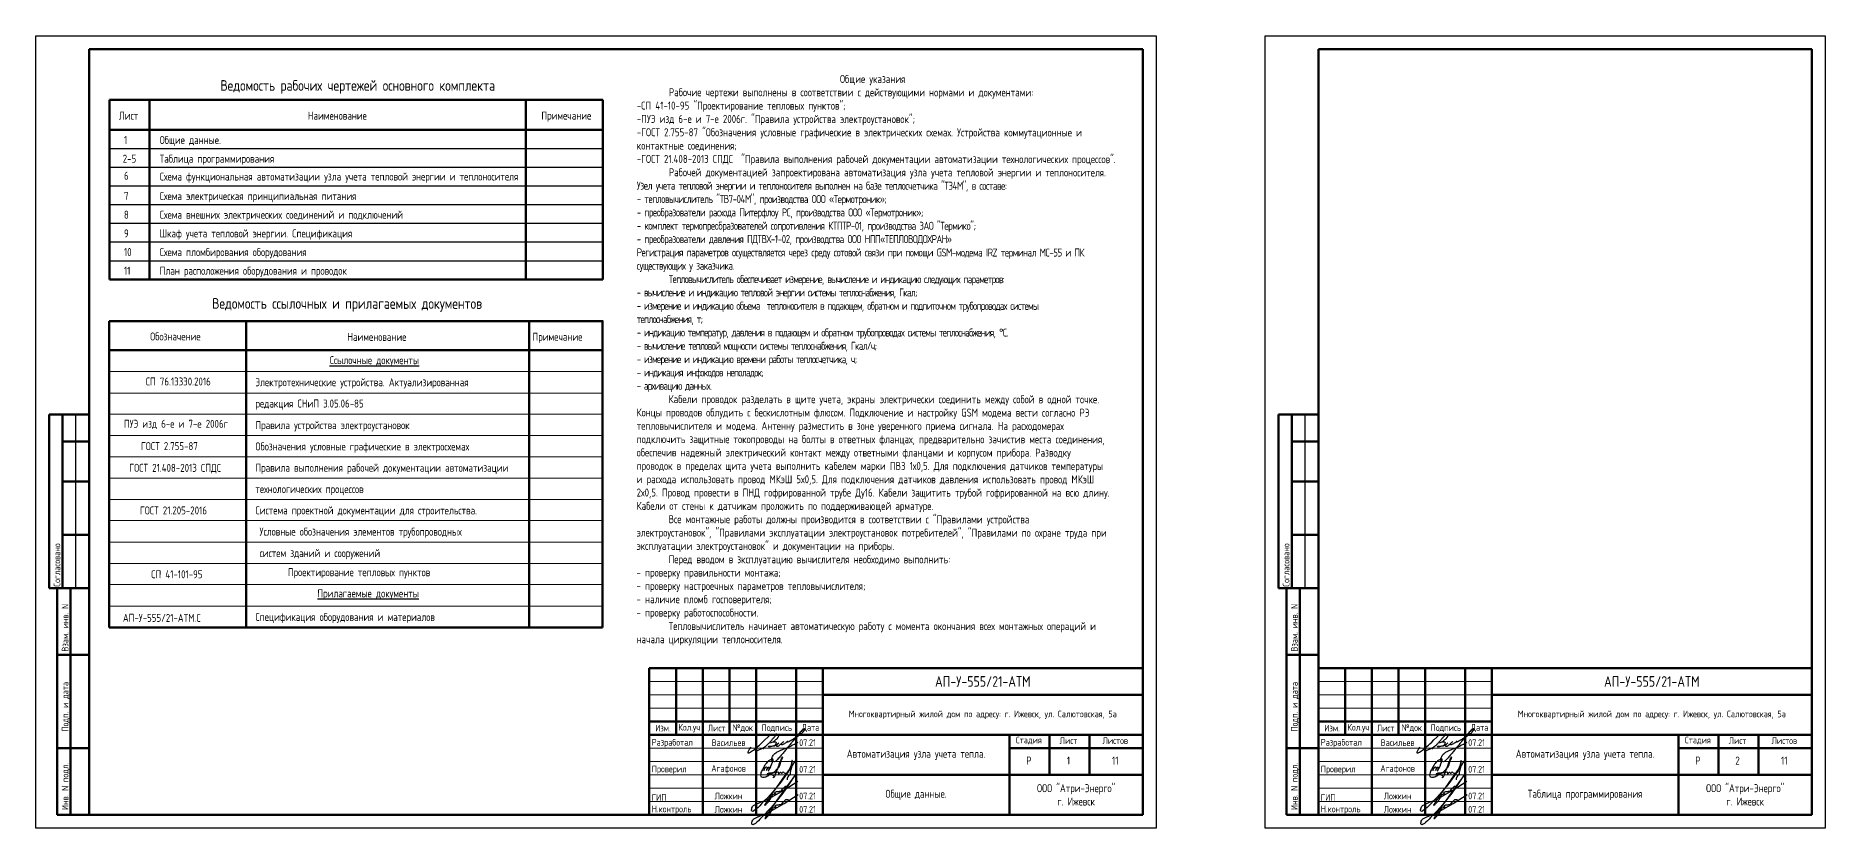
# Model space of a CAD drawing. Header units: millimetres. Extents: x -24312 to 142424, y -11214 to -5274.
# Drawn here: x 79169 to 92585, y -11214 to -5274 of the extents above; entities that cross this region are included whole.
import ezdxf
from ezdxf.enums import TextEntityAlignment as Align

# ---------------------------------------------------------------- set-up
doc = ezdxf.new("R2010")
doc.units = ezdxf.units.MM
doc.linetypes.add('K5LT_BASIC', pattern=[0])
doc.linetypes.add('K5LT_THIN', pattern=[0])
doc.layers.get('0').update_dxf_attribs({"color": 250})
for name, color, linetype, lineweight in [('0_Ном._пера__1', 7, 'Continuous', 5), ('0_Ном._пера__4', 7, 'Continuous', 50), ('P', 250, 'Continuous', 100)]:
    doc.layers.add(name, color=color, linetype=linetype, lineweight=lineweight)
doc.layers.add('LAYER0VIEW0', color=7, linetype='Continuous')
doc.styles.add('ГОСТ 2.304', font='')
doc.styles.add('ГостА', font='', dxfattribs={"height": 50})
doc.styles.get('ГОСТ 2.304').set_extended_font_data('GOST 2.304 type A')
doc.styles.get('ГостА').set_extended_font_data('GOST type A')

# ---------------------------------------------------------------- blocks, each defined once
blk = doc.blocks.new('A$C4EB2491E')
at = {"ltscale": 0.3}
for points, degree in [([(27, 135), (10, 108), (0, 94), (-1, 81), (7, 80), (28, 88), (75, 124), (123, 168), (216, 256)], 3), ([(75, 124), (72, 109), (72, 98), (76, 96), (89, 102), (100, 108), (116, 115), (131, 123), (140, 129), (153, 135), (166, 143), (181, 155), (191, 166), (212, 189), (230, 211), (246, 227), (261, 249), (269, 260)], 3), ([(238, 185), (256, 184), (261, 181), (262, 174), (259, 164), (249, 149), (236, 143), (206, 136), (193, 135), (187, 140), (195, 143), (205, 144), (214, 144), (231, 145), (246, 147), (260, 151), (286, 173)], 3), ([(258, 244), (279, 253), (287, 247), (286, 237), (284, 234), (270, 213), (241, 188), (238, 185), (234, 181), (206, 170)], 3), ([(361, 183), (381, 185), (390, 194), (435, 218), (480, 250), (509, 269), (529, 296), (527, 304), (518, 306), (484, 271), (458, 240), (424, 199), (404, 175), (381, 145), (365, 127), (338, 94), (313, 66), (292, 39), (256, 0), (236, -2), (220, 9), (221, 31), (231, 55), (258, 83), (287, 99), (310, 108), (332, 119), (371, 132), (399, 146), (441, 167), (462, 179)], 3), ([(264, 156), (261, 143), (273, 141), (287, 147), (295, 153), (312, 169), (324, 180), (333, 185), (333, 186)], 3), ([(307, 165), (311, 157), (316, 157), (326, 160), (340, 168), (358, 179), (372, 194)], 3), ([(166, 143), (140, 117)], 1)]:
    blk.add_open_spline(points, degree=degree, dxfattribs=at)
blk = doc.blocks.new('A$C0EED4A08')
at = {"lineweight": -2}
blk.add_open_spline([(21, 61), (22, 65), (23, 71), (33, 94), (25, 74), (32, 84), (36, 88), (44, 85), (42, 76), (40, 71), (35, 59), (40, 69), (42, 73), (45, 78), (48, 81), (51, 87), (59, 86), (56, 79), (55, 74), (53, 68), (52, 64), (48, 56), (55, 70), (60, 75), (65, 84), (72, 103), (95, 150), (63, 135), (50, 128), (40, 115), (29, 104), (20, 87), (10, 72), (2, 56), (-2, 41), (-5, 21), (15, 16), (36, 19), (60, 37), (88, 48), (105, 69), (127, 87), (134, 115), (140, 137), (151, 150), (146, 156), (141, 148), (138, 143), (134, 133), (131, 121), (123, 109), (119, 94), (114, 82), (110, 70), (106, 58), (101, 47), (99, 36), (93, 26), (93, 19), (82, 9), (92, 25), (78, 31), (68, 34), (56, 38), (48, 35), (39, 42), (50, 44), (56, 46), (62, 47), (69, 48), (77, 47), (84, 51), (92, 49), (100, 50), (108, 48), (114, 56), (120, 50), (119, 45), (118, 34), (127, 45), (132, 54), (137, 48), (142, 41), (146, 49), (152, 57), (157, 46), (171, 41), (189, 54), (196, 76), (207, 98), (210, 112), (217, 131), (210, 131), (209, 126), (210, 121), (208, 113), (208, 104), (208, 90), (206, 77), (203, 63), (197, 51), (203, 36), (182, 25), (179, 10), (178, 0)], degree=3, knots=[0, 0, 0, 0, 14.167194, 26.890754, 35.314392, 41.71436, 48.403337, 54.150711, 59.523492, 69.993822, 76.883495, 83.397454, 89.57598, 94.081517, 100.137054, 104.648788, 110.534043, 115.493961, 121.373327, 126.797914, 133.938197, 137.532955, 146.786799, 157.755729, 165.260393, 175.818679, 226.056962, 240.336611, 262.561771, 272.876484, 287.353537, 309.903384, 328.55104, 344.088105, 361.577216, 378.236769, 391.917028, 414.769459, 443.718804, 478.129909, 503.813264, 524.041038, 561.991008, 582.758455, 598.428883, 599.36325, 603.50078, 615.547993, 623.086606, 633.715246, 654.209645, 665.828887, 679.140989, 694.626301, 703.84956, 716.745925, 729.559612, 738.298125, 747.961274, 755.137825, 764.222563, 777.339173, 788.965562, 801.29066, 810.743379, 816.064539, 824.798882, 830.543276, 836.595448, 843.748837, 851.271103, 859.282141, 867.178556, 875.723493, 881.563983, 891.725366, 896.369877, 902.244552, 908.638358, 920.616836, 927.949916, 933.945368, 939.689414, 948.004643, 954.238626, 963.410453, 972.22617, 996.743911, 1017.877019, 1041.418789, 1065.997666, 1077.036801, 1078.444202, 1082.718227, 1088.858229, 1095.371672, 1107.7691, 1116.500316, 1135.9592, 1148.681173, 1158.604198, 1173.41822, 1190.005644, 1217.589276, 1217.589276, 1217.589276, 1217.589276], dxfattribs=at)
blk = doc.blocks.new('A$C34D362C5')
at = {"ltscale": 10}
for points, knots in [([(217, 299), (169, 222), (109, 126), (-99, -78), (-88, -16), (-62, 2), (61, 46), (163, 114), (255, 174)], [0, 0, 0, 0, 378.961016, 466.592226, 495.418146, 520.544535, 560.396751, 886.010372, 886.010372, 886.010372, 886.010372]), ([(246, 339), (99, 135), (-66, -92), (59, 45), (62, 79), (95, 83), (79, 67), (83, 94), (104, 99), (128, 98), (140, 114), (151, 124), (162, 140), (176, 138), (183, 136)], [0, 0, 0, 0, 394.18074, 438.533546, 481.486652, 491.046134, 501.356163, 513.672121, 536.487376, 564.707433, 579.283425, 593.152603, 611.287332, 631.336975, 631.336975, 631.336975, 631.336975])]:
    blk.add_open_spline(points, degree=3, knots=knots, dxfattribs=at)

msp = doc.modelspace()

# ---------------------------------------------------------------- linework, layer by layer
at = {"linetype": 'K5LT_BASIC', "lineweight": 53}
for p, q in [((79569.183, -11113.68), (79569.183, -5373.68)), ((79569.183, -5373.68), (87469.183, -5373.68)), ((87469.183, -5373.68), (87469.183, -11113.68)), ((88785.282, -11113.68), (88785.282, -5373.68)), ((88785.282, -5373.68), (92485.282, -5373.68)), ((92485.282, -5373.68), (92485.282, -11113.68)), ((79721.247, -5754.413), (83421.247, -5754.413)), ((79721.247, -5754.413), (79721.247, -7099.349)), ((80020.529, -5754.413), (80020.529, -7099.349)), ((82843.927, -5754.413), (82843.927, -7099.349)), ((83421.247, -5754.413), (83421.247, -7099.349)), ((79721.247, -5979.349), (83421.247, -5979.349)), ((79721.247, -7099.349), (83421.247, -7099.349)), ((79269.183, -9413.68), (79269.183, -8113.68)), ((79569.183, -8113.68), (79269.183, -8113.68)), ((79369.183, -9413.68), (79369.183, -8113.68)), ((88485.282, -9413.68), (88485.282, -8113.68)), ((88785.282, -8113.68), (88485.282, -8113.68)), ((88585.282, -9413.68), (88585.282, -8113.68)), ((79569.183, -8313.68), (79369.183, -8313.68)), ((88785.282, -8313.68), (88585.282, -8313.68)), ((79569.183, -8613.68), (79369.183, -8613.68)), ((88785.282, -8613.68), (88585.282, -8613.68)), ((79569.183, -9013.68), (79369.183, -9013.68)), ((88785.282, -9013.68), (88585.282, -9013.68)), ((79569.183, -9413.68), (79269.183, -9413.68)), ((79329.183, -11113.68), (79329.183, -9413.68)), ((79569.183, -9413.68), (79329.183, -9413.68)), ((79429.183, -11113.68), (79429.183, -9413.68)), ((88785.282, -9413.68), (88485.282, -9413.68)), ((88545.282, -11113.68), (88545.282, -9413.68)), ((88785.282, -9413.68), (88545.282, -9413.68)), ((88645.282, -11113.68), (88645.282, -9413.68)), ((79569.183, -9913.68), (79329.183, -9913.68)), ((88785.282, -9913.68), (88545.282, -9913.68)), ((79569.183, -10613.68), (79329.183, -10613.68)), ((88785.282, -10613.68), (88545.282, -10613.68)), ((79569.183, -11113.68), (79329.183, -11113.68)), ((88785.282, -11113.68), (88545.282, -11113.68))]:
    msp.add_line(p, q, dxfattribs=at)
at = {"color": 7}
for p, q in [((79721.247, -6399.349), (83421.247, -6399.349)), ((79721.247, -6539.349), (83421.247, -6539.349)), ((79721.247, -6679.349), (83421.247, -6679.349)), ((79721.247, -6959.349), (83421.247, -6959.349))]:
    msp.add_line(p, q, dxfattribs=at)
for p, q in [((79469.183, -9413.68), (79469.183, -8113.68)), ((88685.282, -9413.68), (88685.282, -8113.68))]:
    msp.add_line(p, q)
at = {"linetype": 'Continuous'}
for points in [[(79169.183, -5273.68), (87569.183, -5273.68), (87569.183, -11213.68), (79169.183, -11213.68)], [(88385.282, -5273.68), (92585.282, -5273.68), (92585.282, -11213.68), (88385.282, -11213.68)]]:
    msp.add_lwpolyline(points, close=True, dxfattribs=at)
at = {"lineweight": 53, "ltscale": 0.3}
for points in [[(79718.579, -7412.546), (83418.579, -7412.546), (83418.579, -9709.726)], [(79718.579, -9709.726), (79718.579, -7412.546)], [(80747.466, -9709.726), (80747.466, -7412.546)], [(82868.46, -7412.546), (82868.46, -9709.726)], [(83418.579, -7630.982), (79718.579, -7630.982)], [(83418.579, -9709.726), (79718.579, -9709.726)]]:
    msp.add_lwpolyline(points, dxfattribs=at)
at = {"layer": '0_Ном._пера__1', "color": 7, "linetype": 'Continuous', "lineweight": 20}
for p, q in [((83769.183, -10113.68), (85069.183, -10113.68)), ((88785.282, -10113.68), (90085.282, -10113.68)), ((83769.183, -10213.68), (85069.183, -10213.68)), ((83769.183, -10313.68), (85069.183, -10313.68)), ((88785.282, -10213.68), (90085.282, -10213.68)), ((88785.282, -10313.68), (90085.282, -10313.68)), ((83769.183, -10613.68), (85069.183, -10613.68)), ((83769.183, -10713.68), (85069.183, -10713.68)), ((88785.282, -10613.68), (90085.282, -10613.68)), ((88785.282, -10713.68), (90085.282, -10713.68)), ((83769.183, -10813.68), (85069.183, -10813.68)), ((88785.282, -10813.68), (90085.282, -10813.68)), ((83769.183, -10913.68), (85069.183, -10913.68)), ((88785.282, -10913.68), (90085.282, -10913.68)), ((83769.183, -11013.68), (85069.183, -11013.68)), ((88785.282, -11013.68), (90085.282, -11013.68))]:
    msp.add_line(p, q, dxfattribs=at)
at = {"layer": '0_Ном._пера__4', "color": 7, "linetype": 'Continuous', "lineweight": 50}
for p, q in [((83769.183, -10013.68), (87469.183, -10013.68)), ((83769.183, -11113.68), (83769.183, -10013.68)), ((83969.183, -10013.68), (83969.183, -10513.68)), ((84169.183, -10013.68), (84169.183, -11113.68)), ((84369.183, -10013.68), (84369.183, -10513.68)), ((84569.183, -10013.68), (84569.183, -11113.68)), ((84869.183, -10013.68), (84869.183, -11113.68)), ((85069.183, -10013.68), (85069.183, -11113.68)), ((87469.183, -10013.68), (87469.183, -11113.68)), ((88785.282, -10013.68), (92485.282, -10013.68)), ((88785.282, -11113.68), (88785.282, -10013.68)), ((88985.282, -10013.68), (88985.282, -10513.68)), ((89185.282, -10013.68), (89185.282, -11113.68)), ((89385.282, -10013.68), (89385.282, -10513.68)), ((89585.282, -10013.68), (89585.282, -11113.68)), ((89885.282, -10013.68), (89885.282, -11113.68)), ((90085.282, -10013.68), (90085.282, -11113.68)), ((92485.282, -10013.68), (92485.282, -11113.68)), ((85069.183, -10213.68), (87469.183, -10213.68)), ((90085.282, -10213.68), (92485.282, -10213.68)), ((83769.183, -10413.68), (85069.183, -10413.68)), ((88785.282, -10413.68), (90085.282, -10413.68)), ((83769.183, -10513.68), (87469.183, -10513.68)), ((86469.183, -10513.68), (86469.183, -11113.68)), ((86769.183, -10513.68), (86769.183, -10813.68)), ((87069.183, -10513.68), (87069.183, -10813.68)), ((88785.282, -10513.68), (92485.282, -10513.68)), ((91485.282, -10513.68), (91485.282, -11113.68)), ((91785.282, -10513.68), (91785.282, -10813.68)), ((92085.282, -10513.68), (92085.282, -10813.68)), ((86469.183, -10613.68), (87469.183, -10613.68)), ((91485.282, -10613.68), (92485.282, -10613.68)), ((85069.183, -10813.68), (87469.183, -10813.68)), ((90085.282, -10813.68), (92485.282, -10813.68)), ((87469.183, -11113.68), (79569.183, -11113.68)), ((83769.183, -11113.68), (87469.183, -11113.68)), ((88785.282, -11113.68), (92485.282, -11113.68)), ((92485.282, -11113.68), (88785.282, -11113.68))]:
    msp.add_line(p, q, dxfattribs=at)
at = {"layer": 'LAYER0VIEW0', "color": 7, "linetype": 'K5LT_THIN'}
for p, q in [((79721.247, -6119.349), (83421.247, -6119.349)), ((79721.247, -6259.349), (83421.247, -6259.349)), ((79721.247, -6819.349), (83421.247, -6819.349))]:
    msp.add_line(p, q, dxfattribs=at)
at = {"layer": 'P', "color": 0, "linetype": 'Continuous', "lineweight": 18}
for points in [[(83418.579, -7789.408), (79718.579, -7789.408)], [(83418.579, -7951.435), (79718.579, -7951.435)], [(83418.579, -8111.062), (79718.579, -8111.062)], [(83418.579, -8270.688), (79718.579, -8270.688)], [(83418.579, -8430.315), (79718.579, -8430.315)], [(83418.579, -8589.941), (79718.579, -8589.941)], [(83418.579, -8749.567), (79718.579, -8749.567)], [(83418.579, -8907.994), (79718.579, -8907.994)], [(83418.579, -9068.82), (79718.579, -9068.82)], [(83418.579, -9229.647), (79718.579, -9229.647)], [(83418.579, -9388.073), (79718.579, -9388.073)], [(83418.579, -9548.9), (79718.579, -9548.9)]]:
    msp.add_lwpolyline(points, dxfattribs=at)

# ---------------------------------------------------------------- block references
at = {"ltscale": 0.3, "xscale": 0.81, "yscale": 0.81, "zscale": 0.81}
for p in [(84507.665, -10714.963), (89523.764, -10714.963)]:
    msp.add_blockref('A$C4EB2491E', p, dxfattribs=at)
at = {"ltscale": 10}
for p in [(84626.907, -11035.672), (89643.007, -11035.672), (84629.057, -11135.672), (89645.156, -11135.672)]:
    msp.add_blockref('A$C34D362C5', p, dxfattribs=at)
at = {"ltscale": 10, "xscale": 1.099999999999999, "yscale": 1.099999999999999, "zscale": 1.099999999999999}
for p in [(84606.172, -10850.248), (89622.271, -10850.248)]:
    msp.add_blockref('A$C0EED4A08', p, dxfattribs=at)

# ---------------------------------------------------------------- texts
at = {"color": 7, "style": 'ГОСТ 2.304'}
for s, height, p in [('Ведомость рабочих чертежей основного комплекта', 80, (80553.8, -5686.032)), ('Лист', 60, (79792.299, -5902.348)), ('Наименование', 60, (81208.216, -5902.348)), ('Примечание', 60, (82959.978, -5901.863)), ('1', 60, (79830.343, -6084.816)), ('Общие данные.', 60, (80097.864, -6084.816)), ('2-5', 60, (79820.765, -6224.816)), ('Таблица программирования', 60, (80097.864, -6224.816)), ('6', 60, (79830.343, -6352.533)), ('Схема функциональная автоматизации узла учета тепловой энергии и теплоносителя  ', 60, (80097.864, -6358.683)), ('7', 60, (79830.343, -6504.816)), ('Схема электрическая принципиальная питания', 60, (80097.864, -6504.816)), ('8', 60, (79830.343, -6644.816)), ('Схема внешних электрических соединений и подключений', 60, (80097.864, -6644.816)), ('9', 60, (79830.343, -6784.816)), ('Шкаф учета тепловой энергии. Спецификация ', 60, (80097.864, -6784.816)), ('10', 60, (79830.343, -6924.816)), ('Схема пломбирования оборудования', 60, (80097.864, -6924.816)), ('11', 60, (79830.343, -7064.816)), ('План расположения оборудования и проводок', 60, (80097.864, -7064.816))]:
    msp.add_text(s, height=height, dxfattribs=at).set_placement(p)
at = {"color": 0, "style": 'ГОСТ 2.304'}
for s, height, p in [('Ведомость ссылочных и прилагаемых документов', 80, (80491.85, -7319.929)), ('Обозначение', 60, (80026.895, -7557.332)), ('Наименование', 60, (81504.42, -7560.592)), ('Примечание', 60, (82893.458, -7559.793)), ('%%UСсылочные документы', 60, (81372.211, -7735.104)), ('СП 76.13330.2016', 60, (79993.154, -7895.103)), ('Электротехнические устройства. Актуализированная', 60, (80815.994, -7900.446)), ('редакция СНиП 3.05.06-85', 60, (80815.994, -8060.073)), ('ПУЭ изд 6-е и 7-е 2006г ', 60, (79830.195, -8212.061)), ('Правила устройства электроустановок', 60, (80815.994, -8222.1)), ('ГОСТ 2.755-87', 60, (79957.892, -8379.434)), ('Обозначения условные графические в электросхемах', 60, (80815.994, -8381.726)), ('ГОСТ 21.408-2013 СПДС ', 60, (79870.629, -8542.246)), ('Правила выполнения рабочей документации автоматизации', 60, (80815.994, -8541.353)), ('технологических процессов', 60, (80815.994, -8700.979)), (' ГОСТ 21.205-2016 ', 60, (79919.499, -8861.499)), ('Система проектной документации для строительства.  ', 60, (80815.994, -8860.605)), (' Условные обозначения элементов трубопроводных', 60, (80815.994, -9020.232)), (' систем зданий и сооружений ', 60, (80815.994, -9181.059)), ('СП 41-101-95', 60, (80034.634, -9340.025)), ('Проектирование тепловых пунктов', 60, (81059.163, -9324.649)), ('%%UПрилагаемые документы', 60, (81280.425, -9483.076)), ('АП-У-555/21-АТМ.С', 60, (79822.102, -9666.946)), ('Спецификация оборудования и материалов', 60, (80815.994, -9659.938))]:
    msp.add_text(s, height=height, rotation=359.9710104, dxfattribs=at).set_placement(p)
at = {"style": 'ГОСТ 2.304'}
for s, height, p in [('АП-У-555/21-АТМ', 80, (86269.183, -10113.68)), ('АП-У-555/21-АТМ', 80, (91285.282, -10113.68)), ('Изм.', 50, (83871.613, -10463.627)), ('Кол.уч', 50, (84069.183, -10463.68)), ('Лист', 50, (84273.444, -10463.627)), ('№док', 50, (84469.452, -10463.627)), ('Подпись', 50, (84724.719, -10463.627)), ('Дата', 50, (84977.706, -10463.627)), ('Изм.', 50, (88887.712, -10463.627)), ('Кол.уч', 50, (89085.282, -10463.68)), ('Лист', 50, (89289.543, -10463.627)), ('№док', 50, (89485.551, -10463.627)), ('Подпись', 50, (89740.818, -10463.627)), ('Дата', 50, (89993.806, -10463.627)), ('Стадия', 50, (86614.153, -10556.954)), ('Лист', 50, (86911.722, -10556.954)), ('Листов', 50, (87262.428, -10556.954)), ('Стадия', 50, (91630.253, -10556.954)), ('Лист', 50, (91927.821, -10556.954)), ('Листов', 50, (92278.527, -10556.954)), ('Р', 60, (86614.153, -10706.954)), ('1', 60, (86911.722, -10706.954)), ('11', 60, (87262.428, -10706.954)), ('Р', 60, (91630.253, -10706.954)), ('2', 60, (91927.821, -10706.954)), ('11', 60, (92278.527, -10706.954))]:
    msp.add_text(s, height=height, dxfattribs=at).set_placement(p, align=Align.MIDDLE)
at = {"char_height": 50, "width": 2400, "attachment_point": 5, "line_spacing_factor": 0.9, "style": 'ГОСТ 2.304'}
for insert in [(86269.183, -10363.68), (91285.282, -10363.68)]:
    msp.add_mtext('\\pxqc;{\\C0;Многоквартирный жилой дом по адресу: г. Ижевск, ул. Салютовская, 5а}', dxfattribs=dict(at, insert=insert))
at = {"char_height": 50, "style": 'ГОСТ 2.304'}
for s, insert, attachment_point in [('\\A1;Разработал', (83787.295, -10608.042), 7), ('\\A1;Васильев', (84363.209, -10572.006), 5), ('\\A1;07.21', (84892.472, -10597.006), 7), ('\\A1;Разработал', (88803.394, -10608.042), 7), ('\\A1;Васильев', (89379.309, -10572.006), 5), ('\\A1;07.21', (89908.571, -10597.006), 7), ('\\A1;Проверил', (83787.295, -10808.042), 7), ('\\A1;Агафонов', (84363.209, -10772.006), 5), ('\\A1;07.21', (84892.472, -10797.006), 7), ('\\A1;Проверил', (88803.394, -10808.042), 7), ('\\A1;Агафонов', (89379.309, -10772.006), 5), ('\\A1;07.21', (89908.571, -10797.006), 7), ('\\A1;ГИП', (83787.295, -11008.042), 7), ('\\A1;Ложкин', (84363.209, -10972.006), 5), ('\\A1;07.21', (84892.472, -10997.006), 7), ('\\A1;ГИП', (88803.394, -11008.042), 7), ('\\A1;Ложкин', (89379.309, -10972.006), 5), ('\\A1;07.21', (89908.571, -10997.006), 7), ('\\A1;Н.контроль', (83787.295, -11108.042), 7), ('\\A1;Ложкин', (84363.209, -11072.006), 5), ('\\A1;07.21', (84892.472, -11097.006), 7), ('\\A1;Н.контроль', (88803.394, -11108.042), 7), ('\\A1;Ложкин', (89379.309, -11072.006), 5), ('\\A1;07.21', (89908.571, -11097.006), 7)]:
    msp.add_mtext(s, dxfattribs=dict(at, insert=insert, attachment_point=attachment_point))
at = {"char_height": 60, "attachment_point": 5, "style": 'ГОСТ 2.304'}
for s, insert, width in [('\\pxsm1;Автоматизация узла учета тепла.', (85769.183, -10663.68), 1400), ('\\pxsm1;Автоматизация узла учета тепла.', (90785.282, -10663.68), 1400), ('{\\C7;Общие данные.}', (85769.183, -10963.68), 1400), ('\\pxsm1;ООО "Атри-Энерго"\\Pг. Ижевск', (86969.183, -10963.68), 1000), ('{\\C7;Таблица программирования}', (90785.282, -10963.68), 1400), ('\\pxsm1;ООО "Атри-Энерго"\\Pг. Ижевск', (91985.282, -10963.68), 1000)]:
    msp.add_mtext(s, dxfattribs=dict(at, insert=insert, width=width))
at = {"layer": '0_Ном._пера__1', "color": 7, "linetype": 'Continuous', "lineweight": 20, "style": 'ГОСТ 2.304'}
for s, p in [('Согласовано', (79352.602, -9403.68)), ('Согласовано', (88568.701, -9403.68)), ('Взам. инв. N', (79414.229, -9889.389)), ('Взам. инв. N', (88630.328, -9889.389)), ('Подп. и дата', (79414.229, -10489.389)), ('Подп. и дата', (88630.328, -10489.389)), ('Инв. N подл.', (79414.229, -11077.993)), ('Инв. N подл.', (88630.328, -11077.993))]:
    msp.add_text(s, height=50, rotation=90, dxfattribs=at).set_placement(p)
at = {"layer": 'P', "linetype": 'Continuous', "lineweight": 18, "insert": (83675.51, -5566.573), "char_height": 60, "width": 3536.6605, "attachment_point": 1, "rotation": 359.9710104, "style": 'ГостА'}
msp.add_mtext('\\pxqc;Общие указания\\P\\pq*;^IРабочие чертежи выполнены в соответствии с действующими нормами и документами:\\P-СП 41-10-95 "Проектирование тепловых пунктов";\\P-ПУЭ изд 6-е и 7-е 2006г. "Правила устройства электроустановок";\\P-ГОСТ 2.755-87 "Обозначения условные графические в электрических схемах. Устройства коммутационные и контактные соединения;\\P-ГОСТ 21.408-2013 СПДС  "Правила выполнения рабочей документации автоматизации технологических процессов".\\P^IРабочей документацией запроектирована автоматизация узла учета тепловой энергии и теплоносителя. {\\fGOST 2.304 type A|b0|i0|c204|p34;\\T0.9;Узел учета тепловой энергии и теплоносителя выполнен на базе теплосчетчика "Т34М", в составе: \\P\\pt22;- тепловычислитель "ТВ7-04М", производства ООО «Термотроник»;\\P\\A1;- преобразователи расхода Питерфлоу РС, производства ООО \\A0;«Термотроник»\\A1;;\\P- комплект термопреобразователей сопротивления КТПТР-01, производства ЗАО "Термико";\\P\\pt1.1;- преобразователи давления ПДТВХ-1-02, \\A0;производства ООО НПП«ТЕПЛОВОДОХРАН»\\A1;\\P\\pt0;\\A0;Регистрация параметров осуществляется через среду сотовой связи при помощи GSM-модема IRZ терминал МС-55 и ПК существующих у заказчика.\\T0.85;\\P^IТепловычислитель обеспечивает измерение, вычисление и индикацию следующих параметров:\\P\\pt1.1;- вычисление и индикацию тепловой энергии системы теплоснабжения, Гкал;\\P- измерение и индикацию объема  теплоносителя в подающем, обратном и подпиточном трубопроводах системы\\Pтеплоснабжения, т;\\P- индикацию температур, давления в подающем и обратном трубопроводах системы теплоснабжения, \\fISOCPEUR|b0|i0|c204|p34;%%D\\fGOST type A|b0|i0|c204|p34;С.\\P- вычисление тепловой мощности системы теплоснабжения, Гкал/ч;\\P- измерение и индикацию времени работы теплосчетчика, ч;\\P- индикация инфокодов неполадок; \\P\\ptz;- архивацию данных. }\\P{\\fGOST 2.304 type A|b0|i0|c204|p34;^IКабели проводок разделать в щите учета, экраны электрически соединить между собой в одной точке. Концы проводов облудить с бескислотным флюсом. Подключение и настройку GSM модема вести согласно РЭ тепловычислителя и модема. }Антенну разместить в зоне уверенного приема сигнала.{\\fGOST 2.304 type A|b0|i0|c204|p34; На расходомерах подключить защитные токопроводы на болты в ответных фланцах, предварительно зачистив места соединения, обеспечив надежный электрический контакт между ответными фланцами и корпусом прибора. Разводку проводок в пределах щита учета выполнить кабелем марки ПВ3 1х0,5. }Для подключения датчиков температуры и расхода использовать провод МКэШ 5х0,5. Для подключения датчиков давления использовать провод МКэШ 2х0,5. Провод провести в ПНД гофрированной трубе Ду16. Кабели защитить трубой гофрированной на всю длину. Кабели от стены к датчикам проложить по поддерживающей арматуре. \\P^IВсе монтажные работы должны производится в соответствии с "Правилами устройства\\Pэлектроустановок", "Правилами эксплуатации электроустановок потребителей", "Правилами по охране труда при эксплуатации электроустановок" и документации на приборы. \\P^IПеред вводом в зксплуатацию вычислителя необходимо выполнить:\\P- проверку правильности монтажа;\\P- проверку настроечных параметров тепловычислителя; \\P- наличие пломб госповерителя;\\P- проверку работоспособности.\\P^IТепловычислитель начинает автоматическую работу с момента окончания всех монтажных операций и начала циркуляции теплоносителя.', dxfattribs=at)

doc.saveas('drawing.dxf')
